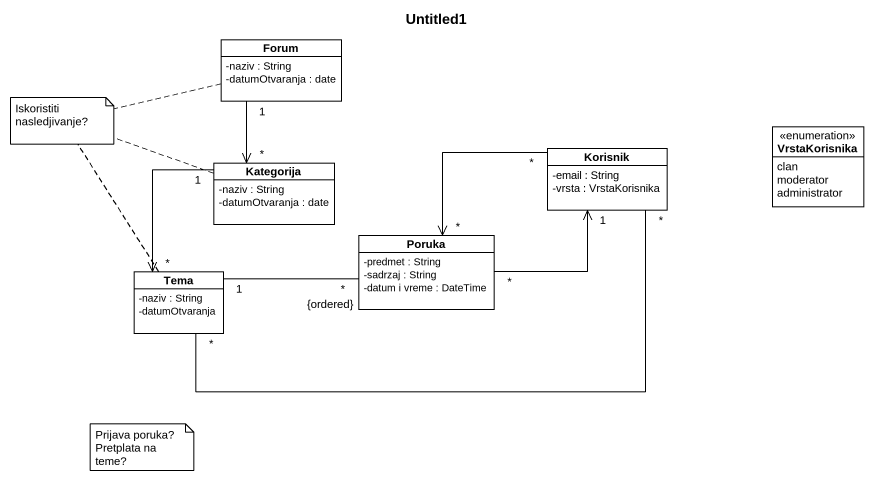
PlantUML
@startuml
title Untitled1
hide circle
hide empty members
skinparam classAttributeIconSize 0
class Forum {
  -naziv : String
  -datumOtvaranja : date
}
class Korisnik {
  -email : String
  -vrsta : VrstaKorisnika
}
enum VrstaKorisnika {
  clan
  moderator
  administrator
}
class Kategorija {
  -naziv : String
  -datumOtvaranja : date
}
class Poruka {
  -predmet : String
  -sadrzaj : String
  -datum i vreme : DateTime
}
class Tema {
  -naziv : String
  -datumOtvaranja
}
Forum "1" --> "*" Kategorija
Korisnik "*" -left-> "*" Poruka
Korisnik "*" -left- "*" Tema
Kategorija "1" --> "*" Tema
Poruka "*" -right-> "1" Korisnik
Tema "1" -right- "*\n{ordered}" Poruka
note as N1
  Iskoristiti nasledjivanje?
end note
N1 .. Forum
N1 .. Kategorija
N1 .. Tema
note as N2
  Prijava poruka?
  Pretplata na teme?
end note
@enduml
